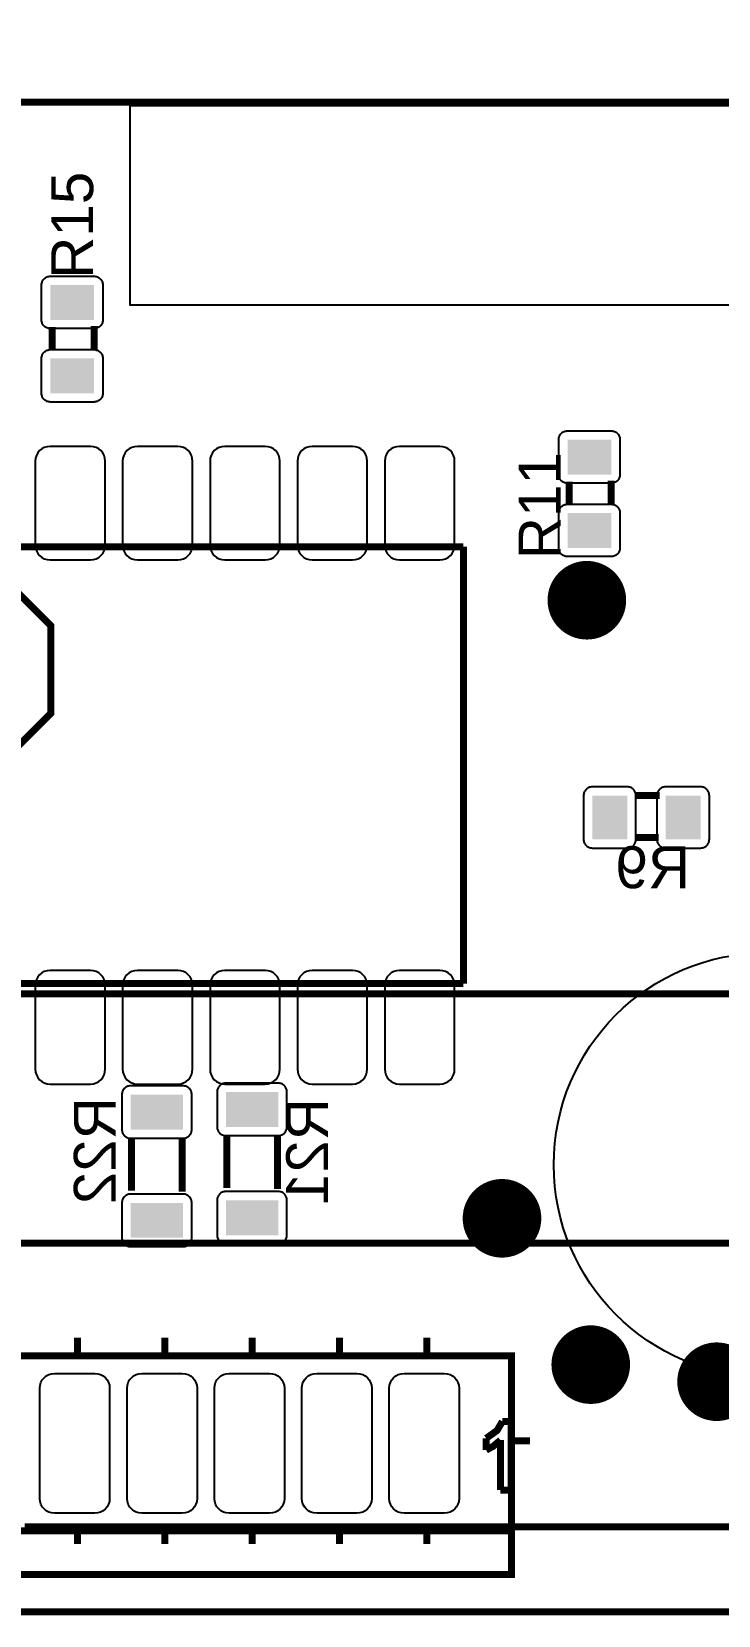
# Model space of a CAD drawing. Header units: inches. Extents: x -2.67 to 2.67, y -1.82 to 1.83.
# Drawn here: x -0.317 to 0.469, y -1.811 to 0.003 of the extents above; entities that cross this region are included whole.
import ezdxf

# ---------------------------------------------------------------- set-up
doc = ezdxf.new("R2010")
doc.units = ezdxf.units.IN
doc.layers.get('0').update_dxf_attribs({"linetype": 'CONTINUOUS'})

# ---------------------------------------------------------------- blocks, each defined once
blk = doc.blocks.new('RPAD')
blk.add_trace([(-0.5, -0.5), (-0.5, 0.5), (0.5, -0.5), (0.5, 0.5)])
blk = doc.blocks.new('EPAD')
at = {"const_width": 0.5}
blk.add_lwpolyline([(-0.25, 0, 1), (0.25, 0, 1)], format="xyb", close=True, dxfattribs=at)

msp = doc.modelspace()

# ---------------------------------------------------------------- linework, layer by layer
at = {"const_width": 0.008}
for points in [[(-2.669461, -1.806504), (2.669461, -1.806504), (2.669461, 1.669874), (-2.669461, 1.669874), (-2.669461, -1.806504)], [(-2.669461, -1.806504), (2.669461, -1.806504), (2.669461, 1.669874), (-2.669461, 1.669874), (-2.669461, -1.806504)], [(-2.669461, -1.806504), (2.669461, -1.806504), (2.669461, 1.669874), (-2.669461, 1.669874), (-2.669461, -1.806504)], [(-1.177335, -0.078157), (0.885657, -0.078157), (0.885657, 0.992709), (-1.177335, 0.992709), (-1.177335, -0.078157)], [(-1.177335, -0.078157), (0.885657, -0.078157), (0.885657, 0.992709), (-1.177335, 0.992709), (-1.177335, -0.078157)], [(-1.177335, -0.078157), (0.885657, -0.078157), (0.885657, 0.992709), (-1.177335, 0.992709), (-1.177335, -0.078157)], [(-1.882382, 0.397031), (-1.882382, -1.059661), (-1.881598, -1.067711), (-1.879344, -1.075156), (-1.871002, -1.087651), (-1.858506, -1.095994), (-1.851062, -1.098248), (-1.843012, -1.099031), (0.873524, -1.099031)], [(-1.882382, 0.397031), (-1.882382, -1.059661), (-1.881598, -1.067711), (-1.879344, -1.075156), (-1.871002, -1.087651), (-1.858506, -1.095994), (-1.851062, -1.098248), (-1.843012, -1.099031), (0.873524, -1.099031)], [(-1.882382, 0.397031), (-1.882382, -1.059661), (-1.881598, -1.067711), (-1.879344, -1.075156), (-1.871002, -1.087651), (-1.858506, -1.095994), (-1.851062, -1.098248), (-1.843012, -1.099031), (0.873524, -1.099031)], [(-0.293382, -0.362441), (-0.293382, -0.335441)], [(-0.293382, -0.362441), (-0.293382, -0.335441)], [(-0.293382, -0.362441), (-0.293382, -0.335441)], [(-0.245382, -0.362441), (-0.245382, -0.334441)], [(-0.245382, -0.362441), (-0.245382, -0.334441)], [(-0.245382, -0.362441), (-0.245382, -0.334441)], [(0.346618, -0.539441), (0.346618, -0.511441)], [(0.346618, -0.539441), (0.346618, -0.511441)], [(0.346618, -0.539441), (0.346618, -0.511441)], [(0.298618, -0.539441), (0.298618, -0.512441)], [(0.298618, -0.539441), (0.298618, -0.512441)], [(0.298618, -0.539441), (0.298618, -0.512441)], [(-1.82261, -0.587213), (0.17739, -0.587213)], [(-1.82261, -0.587213), (0.17739, -0.587213)], [(-1.82261, -0.587213), (0.17739, -0.587213)], [(0.17739, -1.087213), (0.17739, -0.587213)], [(0.17739, -1.087213), (0.17739, -0.587213)], [(0.17739, -1.087213), (0.17739, -0.587213)], [(-0.344657, -0.627764), (-0.644657, -0.627764), (-0.694657, -0.677764), (-0.694657, -0.777764), (-0.644657, -0.827764), (-0.344657, -0.827764), (-0.294657, -0.777764), (-0.294657, -0.677764), (-0.344657, -0.627764)], [(-0.344657, -0.627764), (-0.644657, -0.627764), (-0.694657, -0.677764), (-0.694657, -0.777764), (-0.644657, -0.827764), (-0.344657, -0.827764), (-0.294657, -0.777764), (-0.294657, -0.677764), (-0.344657, -0.627764)], [(-0.344657, -0.627764), (-0.644657, -0.627764), (-0.694657, -0.677764), (-0.694657, -0.777764), (-0.644657, -0.827764), (-0.344657, -0.827764), (-0.294657, -0.777764), (-0.294657, -0.677764), (-0.344657, -0.627764)], [(0.373965, -0.872055), (0.401965, -0.872055)], [(0.373965, -0.872055), (0.401965, -0.872055)], [(0.373965, -0.872055), (0.401965, -0.872055)], [(0.373965, -0.920055), (0.400965, -0.920055)], [(0.373965, -0.920055), (0.400965, -0.920055)], [(0.373965, -0.920055), (0.400965, -0.920055)], [(-1.82261, -1.087213), (0.17739, -1.087213)], [(-1.82261, -1.087213), (0.17739, -1.087213)], [(-1.82261, -1.087213), (0.17739, -1.087213)], [(-0.2025, -1.324315), (-0.2025, -1.265315)], [(-0.2025, -1.324315), (-0.2025, -1.265315)], [(-0.2025, -1.324315), (-0.2025, -1.265315)], [(-0.1445, -1.325315), (-0.1445, -1.265315)], [(-0.1445, -1.325315), (-0.1445, -1.265315)], [(-0.1445, -1.325315), (-0.1445, -1.265315)], [(-0.0935, -1.321315), (-0.0935, -1.262315)], [(-0.0935, -1.321315), (-0.0935, -1.262315)], [(-0.0935, -1.321315), (-0.0935, -1.262315)], [(-0.0355, -1.322315), (-0.0355, -1.262315)], [(-0.0355, -1.322315), (-0.0355, -1.262315)], [(-0.0355, -1.322315), (-0.0355, -1.262315)], [(-2.197343, -1.384465), (1.227854, -1.384465)], [(-2.197343, -1.384465), (1.227854, -1.384465)], [(-2.197343, -1.384465), (1.227854, -1.384465)], [(-0.264272, -1.512417), (-0.264272, -1.492732)], [(-0.264272, -1.512417), (-0.264272, -1.492732)], [(-0.264272, -1.512417), (-0.264272, -1.492732)], [(-0.164272, -1.512417), (-0.164272, -1.492732)], [(-0.164272, -1.512417), (-0.164272, -1.492732)], [(-0.164272, -1.512417), (-0.164272, -1.492732)], [(-0.064272, -1.512417), (-0.064272, -1.492732)], [(-0.064272, -1.512417), (-0.064272, -1.492732)], [(-0.064272, -1.512417), (-0.064272, -1.492732)], [(0.035728, -1.512417), (0.035728, -1.492732)], [(0.035728, -1.512417), (0.035728, -1.492732)], [(0.035728, -1.512417), (0.035728, -1.492732)], [(0.135728, -1.512417), (0.135728, -1.492732)], [(0.135728, -1.512417), (0.135728, -1.492732)], [(0.135728, -1.512417), (0.135728, -1.492732)], [(-1.867508, -1.763591), (0.232492, -1.763591), (0.232492, -1.513591), (-1.867508, -1.513591), (-1.867508, -1.763591)], [(-1.867508, -1.763591), (0.232492, -1.763591), (0.232492, -1.513591), (-1.867508, -1.513591), (-1.867508, -1.763591)], [(-1.867508, -1.763591), (0.232492, -1.763591), (0.232492, -1.513591), (-1.867508, -1.513591), (-1.867508, -1.763591)], [(0.203519, -1.607874), (0.215983, -1.59887), (0.222069, -1.588444)], [(0.203519, -1.607874), (0.215983, -1.59887), (0.222069, -1.588444)], [(0.203519, -1.607874), (0.215983, -1.59887), (0.222069, -1.588444)], [(0.222069, -1.588444), (0.232151, -1.588444)], [(0.222069, -1.588444), (0.232151, -1.588444)], [(0.222069, -1.588444), (0.232151, -1.588444)], [(0.232151, -1.588444), (0.232151, -1.667185)], [(0.232151, -1.588444), (0.232151, -1.667185)], [(0.232151, -1.588444), (0.232151, -1.667185)], [(0.203519, -1.621168), (0.203519, -1.607874)], [(0.203519, -1.621168), (0.203519, -1.607874)], [(0.203519, -1.621168), (0.203519, -1.607874)], [(0.21988, -1.609919), (0.21135, -1.61716), (0.203519, -1.621168)], [(0.21988, -1.609919), (0.21135, -1.61716), (0.203519, -1.621168)], [(0.21988, -1.609919), (0.21135, -1.61716), (0.203519, -1.621168)], [(0.21988, -1.667185), (0.21988, -1.609919)], [(0.21988, -1.667185), (0.21988, -1.609919)], [(0.21988, -1.667185), (0.21988, -1.609919)], [(0.234154, -1.610843), (0.253839, -1.610843)], [(0.234154, -1.610843), (0.253839, -1.610843)], [(0.234154, -1.610843), (0.253839, -1.610843)], [(0.232151, -1.667185), (0.21988, -1.667185)], [(0.232151, -1.667185), (0.21988, -1.667185)], [(0.232151, -1.667185), (0.21988, -1.667185)], [(0.232492, -1.713591), (-1.867508, -1.713591)], [(0.232492, -1.713591), (-1.867508, -1.713591)], [(0.232492, -1.713591), (-1.867508, -1.713591)], [(-0.324902, -1.709268), (-0.303642, -1.709268)], [(-0.324902, -1.709268), (-0.303642, -1.709268)], [(-0.324902, -1.709268), (-0.303642, -1.709268)], [(-0.303642, -1.709268), (-0.224902, -1.709268)], [(-0.303642, -1.709268), (-0.224902, -1.709268)], [(-0.303642, -1.709268), (-0.224902, -1.709268)], [(-0.264272, -1.709268), (-0.264272, -1.728953)], [(-0.264272, -1.709268), (-0.264272, -1.728953)], [(-0.264272, -1.709268), (-0.264272, -1.728953)], [(-0.224902, -1.709268), (-0.203642, -1.709268)], [(-0.224902, -1.709268), (-0.203642, -1.709268)], [(-0.224902, -1.709268), (-0.203642, -1.709268)], [(-0.203642, -1.709268), (-0.124902, -1.709268)], [(-0.203642, -1.709268), (-0.124902, -1.709268)], [(-0.203642, -1.709268), (-0.124902, -1.709268)], [(-0.164272, -1.709268), (-0.164272, -1.728953)], [(-0.164272, -1.709268), (-0.164272, -1.728953)], [(-0.164272, -1.709268), (-0.164272, -1.728953)], [(-0.124902, -1.709268), (-0.103642, -1.709268)], [(-0.124902, -1.709268), (-0.103642, -1.709268)], [(-0.124902, -1.709268), (-0.103642, -1.709268)], [(-0.103642, -1.709268), (-0.024902, -1.709268)], [(-0.103642, -1.709268), (-0.024902, -1.709268)], [(-0.103642, -1.709268), (-0.024902, -1.709268)], [(-0.064272, -1.709268), (-0.064272, -1.728953)], [(-0.064272, -1.709268), (-0.064272, -1.728953)], [(-0.064272, -1.709268), (-0.064272, -1.728953)], [(-0.024902, -1.709268), (-0.003642, -1.709268)], [(-0.024902, -1.709268), (-0.003642, -1.709268)], [(-0.024902, -1.709268), (-0.003642, -1.709268)], [(-0.003642, -1.709268), (0.075098, -1.709268)], [(-0.003642, -1.709268), (0.075098, -1.709268)], [(-0.003642, -1.709268), (0.075098, -1.709268)], [(0.035728, -1.709268), (0.035728, -1.728953)], [(0.035728, -1.709268), (0.035728, -1.728953)], [(0.035728, -1.709268), (0.035728, -1.728953)], [(0.075098, -1.709268), (0.096358, -1.709268)], [(0.075098, -1.709268), (0.096358, -1.709268)], [(0.075098, -1.709268), (0.096358, -1.709268)], [(0.096358, -1.709268), (0.175098, -1.709268)], [(0.096358, -1.709268), (0.175098, -1.709268)], [(0.096358, -1.709268), (0.175098, -1.709268)], [(0.135728, -1.709268), (0.135728, -1.728953)], [(0.135728, -1.709268), (0.135728, -1.728953)], [(0.135728, -1.709268), (0.135728, -1.728953)], [(0.175098, -1.709268), (1.345965, -1.709268)], [(0.175098, -1.709268), (1.345965, -1.709268)], [(0.175098, -1.709268), (1.345965, -1.709268)]]:
    msp.add_lwpolyline(points, dxfattribs=at)
msp.add_lwpolyline([(0.855375, -0.310522), (-0.203972, -0.310522), (-0.203972, -0.081821), (0.855375, -0.081821), (0.855375, -0.310522)])
for points in [[(-0.305382, -0.327441), (-0.305382, -0.287441), (-0.305332, -0.286402), (-0.305183, -0.285396), (-0.304941, -0.28443), (-0.304611, -0.283506), (-0.304196, -0.282629), (-0.303701, -0.281805), (-0.303132, -0.281037), (-0.302492, -0.280331), (-0.301785, -0.279691), (-0.301018, -0.279122), (-0.300194, -0.278628), (-0.299318, -0.278213), (-0.298394, -0.277882), (-0.297427, -0.27764), (-0.296422, -0.277491), (-0.295382, -0.277441), (-0.245382, -0.277441), (-0.244343, -0.277491), (-0.243338, -0.27764), (-0.242371, -0.277882), (-0.241447, -0.278213), (-0.24057, -0.278628), (-0.239746, -0.279122), (-0.238979, -0.279691), (-0.238273, -0.280331), (-0.237633, -0.281037), (-0.237063, -0.281805), (-0.236569, -0.282629), (-0.236154, -0.283506), (-0.235823, -0.28443), (-0.235581, -0.285396), (-0.235433, -0.286402), (-0.235382, -0.287441), (-0.235382, -0.327441), (-0.235433, -0.32848), (-0.235581, -0.329485), (-0.235823, -0.330452), (-0.236154, -0.331376), (-0.236569, -0.332253), (-0.237063, -0.333077), (-0.237633, -0.333844), (-0.238273, -0.33455), (-0.238979, -0.335191), (-0.239746, -0.33576), (-0.24057, -0.336254), (-0.241447, -0.336669), (-0.242371, -0.337), (-0.243338, -0.337242), (-0.244343, -0.337391), (-0.245382, -0.337441), (-0.295382, -0.337441), (-0.296422, -0.337391), (-0.297427, -0.337242), (-0.298394, -0.337), (-0.299318, -0.336669), (-0.300194, -0.336254), (-0.301018, -0.33576), (-0.301785, -0.335191), (-0.302492, -0.33455), (-0.303132, -0.333844), (-0.303701, -0.333077), (-0.304196, -0.332253), (-0.304611, -0.331376), (-0.304941, -0.330452), (-0.305183, -0.329485), (-0.305332, -0.32848), (-0.305382, -0.327441)], [(-0.305382, -0.411441), (-0.305382, -0.371441), (-0.305332, -0.370402), (-0.305183, -0.369396), (-0.304941, -0.36843), (-0.304611, -0.367506), (-0.304196, -0.366629), (-0.303701, -0.365805), (-0.303132, -0.365037), (-0.302492, -0.364331), (-0.301785, -0.363691), (-0.301018, -0.363122), (-0.300194, -0.362628), (-0.299318, -0.362213), (-0.298394, -0.361882), (-0.297427, -0.36164), (-0.296422, -0.361491), (-0.295382, -0.361441), (-0.245382, -0.361441), (-0.244343, -0.361491), (-0.243338, -0.36164), (-0.242371, -0.361882), (-0.241447, -0.362213), (-0.24057, -0.362628), (-0.239746, -0.363122), (-0.238979, -0.363691), (-0.238273, -0.364331), (-0.237633, -0.365037), (-0.237063, -0.365805), (-0.236569, -0.366629), (-0.236154, -0.367506), (-0.235823, -0.36843), (-0.235581, -0.369396), (-0.235433, -0.370402), (-0.235382, -0.371441), (-0.235382, -0.411441), (-0.235433, -0.41248), (-0.235581, -0.413485), (-0.235823, -0.414452), (-0.236154, -0.415376), (-0.236569, -0.416253), (-0.237063, -0.417077), (-0.237633, -0.417844), (-0.238273, -0.41855), (-0.238979, -0.419191), (-0.239746, -0.41976), (-0.24057, -0.420254), (-0.241447, -0.420669), (-0.242371, -0.421), (-0.243338, -0.421242), (-0.244343, -0.421391), (-0.245382, -0.421441), (-0.295382, -0.421441), (-0.296422, -0.421391), (-0.297427, -0.421242), (-0.298394, -0.421), (-0.299318, -0.420669), (-0.300194, -0.420254), (-0.301018, -0.41976), (-0.301785, -0.419191), (-0.302492, -0.41855), (-0.303132, -0.417844), (-0.303701, -0.417077), (-0.304196, -0.416253), (-0.304611, -0.415376), (-0.304941, -0.414452), (-0.305183, -0.413485), (-0.305332, -0.41248), (-0.305382, -0.411441)], [(0.286618, -0.504441), (0.286618, -0.464441), (0.286668, -0.463402), (0.286817, -0.462396), (0.287059, -0.46143), (0.287389, -0.460506), (0.287804, -0.459629), (0.288299, -0.458805), (0.288868, -0.458037), (0.289508, -0.457331), (0.290215, -0.456691), (0.290982, -0.456122), (0.291806, -0.455628), (0.292682, -0.455213), (0.293606, -0.454882), (0.294573, -0.45464), (0.295578, -0.454491), (0.296618, -0.454441), (0.346618, -0.454441), (0.347657, -0.454491), (0.348662, -0.45464), (0.349629, -0.454882), (0.350553, -0.455213), (0.35143, -0.455628), (0.352254, -0.456122), (0.353021, -0.456691), (0.353727, -0.457331), (0.354367, -0.458037), (0.354937, -0.458805), (0.355431, -0.459629), (0.355846, -0.460506), (0.356177, -0.46143), (0.356419, -0.462396), (0.356567, -0.463402), (0.356618, -0.464441), (0.356618, -0.504441), (0.356567, -0.50548), (0.356419, -0.506485), (0.356177, -0.507452), (0.355846, -0.508376), (0.355431, -0.509253), (0.354937, -0.510077), (0.354367, -0.510844), (0.353727, -0.51155), (0.353021, -0.512191), (0.352254, -0.51276), (0.35143, -0.513254), (0.350553, -0.513669), (0.349629, -0.514), (0.348662, -0.514242), (0.347657, -0.514391), (0.346618, -0.514441), (0.296618, -0.514441), (0.295578, -0.514391), (0.294573, -0.514242), (0.293606, -0.514), (0.292682, -0.513669), (0.291806, -0.513254), (0.290982, -0.51276), (0.290215, -0.512191), (0.289508, -0.51155), (0.288868, -0.510844), (0.288299, -0.510077), (0.287804, -0.509253), (0.287389, -0.508376), (0.287059, -0.507452), (0.286817, -0.506485), (0.286668, -0.50548), (0.286618, -0.504441)], [(-0.29561, -0.602213), (-0.24961, -0.602213), (-0.246134, -0.601874), (-0.24292, -0.600901), (-0.240029, -0.599355), (-0.237524, -0.597298), (-0.235468, -0.594794), (-0.233922, -0.591903), (-0.232948, -0.588689), (-0.23261, -0.585213), (-0.23261, -0.489213), (-0.232948, -0.485737), (-0.233922, -0.482522), (-0.235468, -0.479631), (-0.237524, -0.477127), (-0.240029, -0.47507), (-0.24292, -0.473524), (-0.246134, -0.472551), (-0.24961, -0.472213), (-0.29561, -0.472213), (-0.299086, -0.472551), (-0.3023, -0.473524), (-0.305191, -0.47507), (-0.307696, -0.477127), (-0.309753, -0.479631), (-0.311299, -0.482522), (-0.312272, -0.485737), (-0.31261, -0.489213), (-0.31261, -0.585213), (-0.312272, -0.588689), (-0.311299, -0.591903), (-0.309753, -0.594794), (-0.307696, -0.597298), (-0.305191, -0.599355), (-0.3023, -0.600901), (-0.299086, -0.601874), (-0.29561, -0.602213)], [(-0.19561, -0.602213), (-0.14961, -0.602213), (-0.146134, -0.601874), (-0.14292, -0.600901), (-0.140029, -0.599355), (-0.137524, -0.597298), (-0.135468, -0.594794), (-0.133922, -0.591903), (-0.132948, -0.588689), (-0.13261, -0.585213), (-0.13261, -0.489213), (-0.132948, -0.485737), (-0.133922, -0.482522), (-0.135468, -0.479631), (-0.137524, -0.477127), (-0.140029, -0.47507), (-0.14292, -0.473524), (-0.146134, -0.472551), (-0.14961, -0.472213), (-0.19561, -0.472213), (-0.199086, -0.472551), (-0.2023, -0.473524), (-0.205191, -0.47507), (-0.207696, -0.477127), (-0.209753, -0.479631), (-0.211299, -0.482522), (-0.212272, -0.485737), (-0.21261, -0.489213), (-0.21261, -0.585213), (-0.212272, -0.588689), (-0.211299, -0.591903), (-0.209753, -0.594794), (-0.207696, -0.597298), (-0.205191, -0.599355), (-0.2023, -0.600901), (-0.199086, -0.601874), (-0.19561, -0.602213)], [(-0.09561, -0.602213), (-0.04961, -0.602213), (-0.046134, -0.601874), (-0.04292, -0.600901), (-0.040029, -0.599355), (-0.037524, -0.597298), (-0.035468, -0.594794), (-0.033922, -0.591903), (-0.032948, -0.588689), (-0.03261, -0.585213), (-0.03261, -0.489213), (-0.032948, -0.485737), (-0.033922, -0.482522), (-0.035468, -0.479631), (-0.037524, -0.477127), (-0.040029, -0.47507), (-0.04292, -0.473524), (-0.046134, -0.472551), (-0.04961, -0.472213), (-0.09561, -0.472213), (-0.099086, -0.472551), (-0.1023, -0.473524), (-0.105191, -0.47507), (-0.107696, -0.477127), (-0.109753, -0.479631), (-0.111299, -0.482522), (-0.112272, -0.485737), (-0.11261, -0.489213), (-0.11261, -0.585213), (-0.112272, -0.588689), (-0.111299, -0.591903), (-0.109753, -0.594794), (-0.107696, -0.597298), (-0.105191, -0.599355), (-0.1023, -0.600901), (-0.099086, -0.601874), (-0.09561, -0.602213)], [(0.00439, -0.602213), (0.05039, -0.602213), (0.053866, -0.601874), (0.05708, -0.600901), (0.059971, -0.599355), (0.062476, -0.597298), (0.064532, -0.594794), (0.066078, -0.591903), (0.067052, -0.588689), (0.06739, -0.585213), (0.06739, -0.489213), (0.067052, -0.485737), (0.066078, -0.482522), (0.064532, -0.479631), (0.062476, -0.477127), (0.059971, -0.47507), (0.05708, -0.473524), (0.053866, -0.472551), (0.05039, -0.472213), (0.00439, -0.472213), (0.000914, -0.472551), (-0.0023, -0.473524), (-0.005191, -0.47507), (-0.007696, -0.477127), (-0.009753, -0.479631), (-0.011299, -0.482522), (-0.012272, -0.485737), (-0.01261, -0.489213), (-0.01261, -0.585213), (-0.012272, -0.588689), (-0.011299, -0.591903), (-0.009753, -0.594794), (-0.007696, -0.597298), (-0.005191, -0.599355), (-0.0023, -0.600901), (0.000914, -0.601874), (0.00439, -0.602213)], [(0.10439, -0.602213), (0.15039, -0.602213), (0.153866, -0.601874), (0.15708, -0.600901), (0.159971, -0.599355), (0.162476, -0.597298), (0.164532, -0.594794), (0.166078, -0.591903), (0.167052, -0.588689), (0.16739, -0.585213), (0.16739, -0.489213), (0.167052, -0.485737), (0.166078, -0.482522), (0.164532, -0.479631), (0.162476, -0.477127), (0.159971, -0.47507), (0.15708, -0.473524), (0.153866, -0.472551), (0.15039, -0.472213), (0.10439, -0.472213), (0.100914, -0.472551), (0.0977, -0.473524), (0.094809, -0.47507), (0.092304, -0.477127), (0.090247, -0.479631), (0.088701, -0.482522), (0.087728, -0.485737), (0.08739, -0.489213), (0.08739, -0.585213), (0.087728, -0.588689), (0.088701, -0.591903), (0.090247, -0.594794), (0.092304, -0.597298), (0.094809, -0.599355), (0.0977, -0.600901), (0.100914, -0.601874), (0.10439, -0.602213)], [(0.286618, -0.588441), (0.286618, -0.548441), (0.286668, -0.547402), (0.286817, -0.546396), (0.287059, -0.54543), (0.287389, -0.544506), (0.287804, -0.543629), (0.288299, -0.542805), (0.288868, -0.542037), (0.289508, -0.541331), (0.290215, -0.540691), (0.290982, -0.540122), (0.291806, -0.539628), (0.292682, -0.539213), (0.293606, -0.538882), (0.294573, -0.53864), (0.295578, -0.538491), (0.296618, -0.538441), (0.346618, -0.538441), (0.347657, -0.538491), (0.348662, -0.53864), (0.349629, -0.538882), (0.350553, -0.539213), (0.35143, -0.539628), (0.352254, -0.540122), (0.353021, -0.540691), (0.353727, -0.541331), (0.354367, -0.542037), (0.354937, -0.542805), (0.355431, -0.543629), (0.355846, -0.544506), (0.356177, -0.54543), (0.356419, -0.546396), (0.356567, -0.547402), (0.356618, -0.548441), (0.356618, -0.588441), (0.356567, -0.58948), (0.356419, -0.590485), (0.356177, -0.591452), (0.355846, -0.592376), (0.355431, -0.593253), (0.354937, -0.594077), (0.354367, -0.594844), (0.353727, -0.59555), (0.353021, -0.596191), (0.352254, -0.59676), (0.35143, -0.597254), (0.350553, -0.597669), (0.349629, -0.598), (0.348662, -0.598242), (0.347657, -0.598391), (0.346618, -0.598441), (0.296618, -0.598441), (0.295578, -0.598391), (0.294573, -0.598242), (0.293606, -0.598), (0.292682, -0.597669), (0.291806, -0.597254), (0.290982, -0.59676), (0.290215, -0.596191), (0.289508, -0.59555), (0.288868, -0.594844), (0.288299, -0.594077), (0.287804, -0.593253), (0.287389, -0.592376), (0.287059, -0.591452), (0.286817, -0.590485), (0.286668, -0.58948), (0.286618, -0.588441)], [(0.324965, -0.932055), (0.364965, -0.932055), (0.366004, -0.932005), (0.367009, -0.931856), (0.367976, -0.931614), (0.3689, -0.931283), (0.369776, -0.930869), (0.3706, -0.930374), (0.371368, -0.929805), (0.372074, -0.929165), (0.372714, -0.928458), (0.373283, -0.927691), (0.373778, -0.926867), (0.374193, -0.925991), (0.374524, -0.925067), (0.374766, -0.9241), (0.374914, -0.923094), (0.374965, -0.922055), (0.374965, -0.872055), (0.374914, -0.871016), (0.374766, -0.870011), (0.374524, -0.869044), (0.374193, -0.86812), (0.373778, -0.867243), (0.373283, -0.866419), (0.372714, -0.865652), (0.372074, -0.864946), (0.371368, -0.864306), (0.3706, -0.863736), (0.369776, -0.863241), (0.3689, -0.862827), (0.367976, -0.862496), (0.367009, -0.862254), (0.366004, -0.862106), (0.364965, -0.862055), (0.324965, -0.862055), (0.323925, -0.862106), (0.32292, -0.862254), (0.321953, -0.862496), (0.321029, -0.862827), (0.320153, -0.863241), (0.319329, -0.863736), (0.318561, -0.864306), (0.317855, -0.864946), (0.317215, -0.865652), (0.316646, -0.866419), (0.316151, -0.867243), (0.315736, -0.86812), (0.315406, -0.869044), (0.315163, -0.870011), (0.315015, -0.871016), (0.314965, -0.872055), (0.314965, -0.922055), (0.315015, -0.923094), (0.315163, -0.9241), (0.315406, -0.925067), (0.315736, -0.925991), (0.316151, -0.926867), (0.316646, -0.927691), (0.317215, -0.928458), (0.317855, -0.929165), (0.318561, -0.929805), (0.319329, -0.930374), (0.320153, -0.930869), (0.321029, -0.931283), (0.321953, -0.931614), (0.32292, -0.931856), (0.323925, -0.932005), (0.324965, -0.932055)], [(0.408965, -0.932055), (0.448965, -0.932055), (0.450004, -0.932005), (0.451009, -0.931856), (0.451976, -0.931614), (0.4529, -0.931283), (0.453776, -0.930869), (0.4546, -0.930374), (0.455368, -0.929805), (0.456074, -0.929165), (0.456714, -0.928458), (0.457283, -0.927691), (0.457778, -0.926867), (0.458193, -0.925991), (0.458524, -0.925067), (0.458766, -0.9241), (0.458914, -0.923094), (0.458965, -0.922055), (0.458965, -0.872055), (0.458914, -0.871016), (0.458766, -0.870011), (0.458524, -0.869044), (0.458193, -0.86812), (0.457778, -0.867243), (0.457283, -0.866419), (0.456714, -0.865652), (0.456074, -0.864946), (0.455368, -0.864306), (0.4546, -0.863736), (0.453776, -0.863241), (0.4529, -0.862827), (0.451976, -0.862496), (0.451009, -0.862254), (0.450004, -0.862106), (0.448965, -0.862055), (0.408965, -0.862055), (0.407925, -0.862106), (0.40692, -0.862254), (0.405953, -0.862496), (0.405029, -0.862827), (0.404153, -0.863241), (0.403329, -0.863736), (0.402561, -0.864306), (0.401855, -0.864946), (0.401215, -0.865652), (0.400646, -0.866419), (0.400151, -0.867243), (0.399736, -0.86812), (0.399406, -0.869044), (0.399163, -0.870011), (0.399015, -0.871016), (0.398965, -0.872055), (0.398965, -0.922055), (0.399015, -0.923094), (0.399163, -0.9241), (0.399406, -0.925067), (0.399736, -0.925991), (0.400151, -0.926867), (0.400646, -0.927691), (0.401215, -0.928458), (0.401855, -0.929165), (0.402561, -0.929805), (0.403329, -0.930374), (0.404153, -0.930869), (0.405029, -0.931283), (0.405953, -0.931614), (0.40692, -0.931856), (0.407925, -0.932005), (0.408965, -0.932055)], [(-0.24961, -1.072213), (-0.29561, -1.072213), (-0.299086, -1.072551), (-0.3023, -1.073524), (-0.305191, -1.07507), (-0.307696, -1.077127), (-0.309753, -1.079631), (-0.311299, -1.082522), (-0.312272, -1.085737), (-0.31261, -1.089213), (-0.31261, -1.185213), (-0.312272, -1.188689), (-0.311299, -1.191903), (-0.309753, -1.194794), (-0.307696, -1.197298), (-0.305191, -1.199355), (-0.3023, -1.200901), (-0.299086, -1.201874), (-0.29561, -1.202213), (-0.24961, -1.202213), (-0.246134, -1.201874), (-0.24292, -1.200901), (-0.240029, -1.199355), (-0.237524, -1.197298), (-0.235468, -1.194794), (-0.233922, -1.191903), (-0.232948, -1.188689), (-0.23261, -1.185213), (-0.23261, -1.089213), (-0.232948, -1.085737), (-0.233922, -1.082522), (-0.235468, -1.079631), (-0.237524, -1.077127), (-0.240029, -1.07507), (-0.24292, -1.073524), (-0.246134, -1.072551), (-0.24961, -1.072213)], [(-0.14961, -1.072213), (-0.19561, -1.072213), (-0.199086, -1.072551), (-0.2023, -1.073524), (-0.205191, -1.07507), (-0.207696, -1.077127), (-0.209753, -1.079631), (-0.211299, -1.082522), (-0.212272, -1.085737), (-0.21261, -1.089213), (-0.21261, -1.185213), (-0.212272, -1.188689), (-0.211299, -1.191903), (-0.209753, -1.194794), (-0.207696, -1.197298), (-0.205191, -1.199355), (-0.2023, -1.200901), (-0.199086, -1.201874), (-0.19561, -1.202213), (-0.14961, -1.202213), (-0.146134, -1.201874), (-0.14292, -1.200901), (-0.140029, -1.199355), (-0.137524, -1.197298), (-0.135468, -1.194794), (-0.133922, -1.191903), (-0.132948, -1.188689), (-0.13261, -1.185213), (-0.13261, -1.089213), (-0.132948, -1.085737), (-0.133922, -1.082522), (-0.135468, -1.079631), (-0.137524, -1.077127), (-0.140029, -1.07507), (-0.14292, -1.073524), (-0.146134, -1.072551), (-0.14961, -1.072213)], [(-0.04961, -1.072213), (-0.09561, -1.072213), (-0.099086, -1.072551), (-0.1023, -1.073524), (-0.105191, -1.07507), (-0.107696, -1.077127), (-0.109753, -1.079631), (-0.111299, -1.082522), (-0.112272, -1.085737), (-0.11261, -1.089213), (-0.11261, -1.185213), (-0.112272, -1.188689), (-0.111299, -1.191903), (-0.109753, -1.194794), (-0.107696, -1.197298), (-0.105191, -1.199355), (-0.1023, -1.200901), (-0.099086, -1.201874), (-0.09561, -1.202213), (-0.04961, -1.202213), (-0.046134, -1.201874), (-0.04292, -1.200901), (-0.040029, -1.199355), (-0.037524, -1.197298), (-0.035468, -1.194794), (-0.033922, -1.191903), (-0.032948, -1.188689), (-0.03261, -1.185213), (-0.03261, -1.089213), (-0.032948, -1.085737), (-0.033922, -1.082522), (-0.035468, -1.079631), (-0.037524, -1.077127), (-0.040029, -1.07507), (-0.04292, -1.073524), (-0.046134, -1.072551), (-0.04961, -1.072213)], [(0.05039, -1.072213), (0.00439, -1.072213), (0.000914, -1.072551), (-0.0023, -1.073524), (-0.005191, -1.07507), (-0.007696, -1.077127), (-0.009753, -1.079631), (-0.011299, -1.082522), (-0.012272, -1.085737), (-0.01261, -1.089213), (-0.01261, -1.185213), (-0.012272, -1.188689), (-0.011299, -1.191903), (-0.009753, -1.194794), (-0.007696, -1.197298), (-0.005191, -1.199355), (-0.0023, -1.200901), (0.000914, -1.201874), (0.00439, -1.202213), (0.05039, -1.202213), (0.053866, -1.201874), (0.05708, -1.200901), (0.059971, -1.199355), (0.062476, -1.197298), (0.064532, -1.194794), (0.066078, -1.191903), (0.067052, -1.188689), (0.06739, -1.185213), (0.06739, -1.089213), (0.067052, -1.085737), (0.066078, -1.082522), (0.064532, -1.079631), (0.062476, -1.077127), (0.059971, -1.07507), (0.05708, -1.073524), (0.053866, -1.072551), (0.05039, -1.072213)], [(0.15039, -1.072213), (0.10439, -1.072213), (0.100914, -1.072551), (0.0977, -1.073524), (0.094809, -1.07507), (0.092304, -1.077127), (0.090247, -1.079631), (0.088701, -1.082522), (0.087728, -1.085737), (0.08739, -1.089213), (0.08739, -1.185213), (0.087728, -1.188689), (0.088701, -1.191903), (0.090247, -1.194794), (0.092304, -1.197298), (0.094809, -1.199355), (0.0977, -1.200901), (0.100914, -1.201874), (0.10439, -1.202213), (0.15039, -1.202213), (0.153866, -1.201874), (0.15708, -1.200901), (0.159971, -1.199355), (0.162476, -1.197298), (0.164532, -1.194794), (0.166078, -1.191903), (0.167052, -1.188689), (0.16739, -1.185213), (0.16739, -1.089213), (0.167052, -1.085737), (0.166078, -1.082522), (0.164532, -1.079631), (0.162476, -1.077127), (0.159971, -1.07507), (0.15708, -1.073524), (0.153866, -1.072551), (0.15039, -1.072213)], [(-0.1335, -1.254315), (-0.1335, -1.214315), (-0.133551, -1.213276), (-0.133699, -1.21227), (-0.133941, -1.211304), (-0.134272, -1.21038), (-0.134687, -1.209503), (-0.135181, -1.208679), (-0.135751, -1.207911), (-0.136391, -1.207206), (-0.137097, -1.206565), (-0.137865, -1.205996), (-0.138689, -1.205502), (-0.139565, -1.205087), (-0.140489, -1.204756), (-0.141456, -1.204514), (-0.142461, -1.204365), (-0.1435, -1.204315), (-0.2035, -1.204315), (-0.20454, -1.204365), (-0.205545, -1.204514), (-0.206512, -1.204756), (-0.207436, -1.205087), (-0.208312, -1.205502), (-0.209136, -1.205996), (-0.209904, -1.206565), (-0.21061, -1.207206), (-0.21125, -1.207911), (-0.211819, -1.208679), (-0.212314, -1.209503), (-0.212729, -1.21038), (-0.213059, -1.211304), (-0.213302, -1.21227), (-0.21345, -1.213276), (-0.2135, -1.214315), (-0.2135, -1.254315), (-0.21345, -1.255354), (-0.213302, -1.256359), (-0.213059, -1.257326), (-0.212729, -1.25825), (-0.212314, -1.259127), (-0.211819, -1.259951), (-0.21125, -1.260719), (-0.21061, -1.261424), (-0.209904, -1.262065), (-0.209136, -1.262634), (-0.208312, -1.263128), (-0.207436, -1.263543), (-0.206512, -1.263874), (-0.205545, -1.264116), (-0.20454, -1.264265), (-0.2035, -1.264315), (-0.1435, -1.264315), (-0.142461, -1.264265), (-0.141456, -1.264116), (-0.140489, -1.263874), (-0.139565, -1.263543), (-0.138689, -1.263128), (-0.137865, -1.262634), (-0.137097, -1.262065), (-0.136391, -1.261424), (-0.135751, -1.260719), (-0.135181, -1.259951), (-0.134687, -1.259127), (-0.134272, -1.25825), (-0.133941, -1.257326), (-0.133699, -1.256359), (-0.133551, -1.255354), (-0.1335, -1.254315)], [(-0.0245, -1.251315), (-0.0245, -1.211315), (-0.024551, -1.210276), (-0.024699, -1.20927), (-0.024941, -1.208304), (-0.025272, -1.20738), (-0.025687, -1.206503), (-0.026181, -1.205679), (-0.026751, -1.204911), (-0.027391, -1.204206), (-0.028097, -1.203565), (-0.028865, -1.202996), (-0.029689, -1.202502), (-0.030565, -1.202087), (-0.031489, -1.201756), (-0.032456, -1.201514), (-0.033461, -1.201365), (-0.0345, -1.201315), (-0.0945, -1.201315), (-0.09554, -1.201365), (-0.096545, -1.201514), (-0.097512, -1.201756), (-0.098436, -1.202087), (-0.099312, -1.202502), (-0.100136, -1.202996), (-0.100904, -1.203565), (-0.10161, -1.204206), (-0.10225, -1.204911), (-0.102819, -1.205679), (-0.103314, -1.206503), (-0.103729, -1.20738), (-0.104059, -1.208304), (-0.104302, -1.20927), (-0.10445, -1.210276), (-0.1045, -1.211315), (-0.1045, -1.251315), (-0.10445, -1.252354), (-0.104302, -1.253359), (-0.104059, -1.254326), (-0.103729, -1.25525), (-0.103314, -1.256127), (-0.102819, -1.256951), (-0.10225, -1.257719), (-0.10161, -1.258424), (-0.100904, -1.259065), (-0.100136, -1.259634), (-0.099312, -1.260128), (-0.098436, -1.260543), (-0.097512, -1.260874), (-0.096545, -1.261116), (-0.09554, -1.261265), (-0.0945, -1.261315), (-0.0345, -1.261315), (-0.033461, -1.261265), (-0.032456, -1.261116), (-0.031489, -1.260874), (-0.030565, -1.260543), (-0.029689, -1.260128), (-0.028865, -1.259634), (-0.028097, -1.259065), (-0.027391, -1.258424), (-0.026751, -1.257719), (-0.026181, -1.256951), (-0.025687, -1.256127), (-0.025272, -1.25525), (-0.024941, -1.254326), (-0.024699, -1.253359), (-0.024551, -1.252354), (-0.0245, -1.251315)], [(-0.1335, -1.378315), (-0.1335, -1.338315), (-0.133551, -1.337276), (-0.133699, -1.33627), (-0.133941, -1.335304), (-0.134272, -1.33438), (-0.134687, -1.333503), (-0.135181, -1.332679), (-0.135751, -1.331911), (-0.136391, -1.331206), (-0.137097, -1.330565), (-0.137865, -1.329996), (-0.138689, -1.329502), (-0.139565, -1.329087), (-0.140489, -1.328756), (-0.141456, -1.328514), (-0.142461, -1.328365), (-0.1435, -1.328315), (-0.2035, -1.328315), (-0.20454, -1.328365), (-0.205545, -1.328514), (-0.206512, -1.328756), (-0.207436, -1.329087), (-0.208312, -1.329502), (-0.209136, -1.329996), (-0.209904, -1.330565), (-0.21061, -1.331206), (-0.21125, -1.331911), (-0.211819, -1.332679), (-0.212314, -1.333503), (-0.212729, -1.33438), (-0.213059, -1.335304), (-0.213302, -1.33627), (-0.21345, -1.337276), (-0.2135, -1.338315), (-0.2135, -1.378315), (-0.21345, -1.379354), (-0.213302, -1.380359), (-0.213059, -1.381326), (-0.212729, -1.38225), (-0.212314, -1.383127), (-0.211819, -1.383951), (-0.21125, -1.384719), (-0.21061, -1.385424), (-0.209904, -1.386065), (-0.209136, -1.386634), (-0.208312, -1.387128), (-0.207436, -1.387543), (-0.206512, -1.387874), (-0.205545, -1.388116), (-0.20454, -1.388265), (-0.2035, -1.388315), (-0.1435, -1.388315), (-0.142461, -1.388265), (-0.141456, -1.388116), (-0.140489, -1.387874), (-0.139565, -1.387543), (-0.138689, -1.387128), (-0.137865, -1.386634), (-0.137097, -1.386065), (-0.136391, -1.385424), (-0.135751, -1.384719), (-0.135181, -1.383951), (-0.134687, -1.383127), (-0.134272, -1.38225), (-0.133941, -1.381326), (-0.133699, -1.380359), (-0.133551, -1.379354), (-0.1335, -1.378315)], [(-0.0245, -1.375315), (-0.0245, -1.335315), (-0.024551, -1.334276), (-0.024699, -1.33327), (-0.024941, -1.332304), (-0.025272, -1.33138), (-0.025687, -1.330503), (-0.026181, -1.329679), (-0.026751, -1.328911), (-0.027391, -1.328206), (-0.028097, -1.327565), (-0.028865, -1.326996), (-0.029689, -1.326502), (-0.030565, -1.326087), (-0.031489, -1.325756), (-0.032456, -1.325514), (-0.033461, -1.325365), (-0.0345, -1.325315), (-0.0945, -1.325315), (-0.09554, -1.325365), (-0.096545, -1.325514), (-0.097512, -1.325756), (-0.098436, -1.326087), (-0.099312, -1.326502), (-0.100136, -1.326996), (-0.100904, -1.327565), (-0.10161, -1.328206), (-0.10225, -1.328911), (-0.102819, -1.329679), (-0.103314, -1.330503), (-0.103729, -1.33138), (-0.104059, -1.332304), (-0.104302, -1.33327), (-0.10445, -1.334276), (-0.1045, -1.335315), (-0.1045, -1.375315), (-0.10445, -1.376354), (-0.104302, -1.377359), (-0.104059, -1.378326), (-0.103729, -1.37925), (-0.103314, -1.380127), (-0.102819, -1.380951), (-0.10225, -1.381719), (-0.10161, -1.382424), (-0.100904, -1.383065), (-0.100136, -1.383634), (-0.099312, -1.384128), (-0.098436, -1.384543), (-0.097512, -1.384874), (-0.096545, -1.385116), (-0.09554, -1.385265), (-0.0945, -1.385315), (-0.0345, -1.385315), (-0.033461, -1.385265), (-0.032456, -1.385116), (-0.031489, -1.384874), (-0.030565, -1.384543), (-0.029689, -1.384128), (-0.028865, -1.383634), (-0.028097, -1.383065), (-0.027391, -1.382424), (-0.026751, -1.381719), (-0.026181, -1.380951), (-0.025687, -1.380127), (-0.025272, -1.37925), (-0.024941, -1.378326), (-0.024699, -1.377359), (-0.024551, -1.376354), (-0.0245, -1.375315)], [(-0.244508, -1.693591), (-0.290508, -1.693591), (-0.293984, -1.693252), (-0.297198, -1.692279), (-0.300089, -1.690733), (-0.302594, -1.688676), (-0.30465, -1.686172), (-0.306196, -1.683281), (-0.30717, -1.680067), (-0.307508, -1.676591), (-0.307508, -1.550591), (-0.30717, -1.547115), (-0.306196, -1.5439), (-0.30465, -1.541009), (-0.302594, -1.538505), (-0.300089, -1.536448), (-0.297198, -1.534902), (-0.293984, -1.533929), (-0.290508, -1.533591), (-0.244508, -1.533591), (-0.241032, -1.533929), (-0.237818, -1.534902), (-0.234927, -1.536448), (-0.232422, -1.538505), (-0.230365, -1.541009), (-0.228819, -1.5439), (-0.227846, -1.547115), (-0.227508, -1.550591), (-0.227508, -1.676591), (-0.227846, -1.680067), (-0.228819, -1.683281), (-0.230365, -1.686172), (-0.232422, -1.688676), (-0.234927, -1.690733), (-0.237818, -1.692279), (-0.241032, -1.693252), (-0.244508, -1.693591)], [(-0.144508, -1.693591), (-0.190508, -1.693591), (-0.193984, -1.693252), (-0.197198, -1.692279), (-0.200089, -1.690733), (-0.202594, -1.688676), (-0.20465, -1.686172), (-0.206196, -1.683281), (-0.20717, -1.680067), (-0.207508, -1.676591), (-0.207508, -1.550591), (-0.20717, -1.547115), (-0.206196, -1.5439), (-0.20465, -1.541009), (-0.202594, -1.538505), (-0.200089, -1.536448), (-0.197198, -1.534902), (-0.193984, -1.533929), (-0.190508, -1.533591), (-0.144508, -1.533591), (-0.141032, -1.533929), (-0.137818, -1.534902), (-0.134927, -1.536448), (-0.132422, -1.538505), (-0.130365, -1.541009), (-0.128819, -1.5439), (-0.127846, -1.547115), (-0.127508, -1.550591), (-0.127508, -1.676591), (-0.127846, -1.680067), (-0.128819, -1.683281), (-0.130365, -1.686172), (-0.132422, -1.688676), (-0.134927, -1.690733), (-0.137818, -1.692279), (-0.141032, -1.693252), (-0.144508, -1.693591)], [(-0.044508, -1.693591), (-0.090508, -1.693591), (-0.093984, -1.693252), (-0.097198, -1.692279), (-0.100089, -1.690733), (-0.102594, -1.688676), (-0.10465, -1.686172), (-0.106196, -1.683281), (-0.10717, -1.680067), (-0.107508, -1.676591), (-0.107508, -1.550591), (-0.10717, -1.547115), (-0.106196, -1.5439), (-0.10465, -1.541009), (-0.102594, -1.538505), (-0.100089, -1.536448), (-0.097198, -1.534902), (-0.093984, -1.533929), (-0.090508, -1.533591), (-0.044508, -1.533591), (-0.041032, -1.533929), (-0.037818, -1.534902), (-0.034927, -1.536448), (-0.032422, -1.538505), (-0.030365, -1.541009), (-0.028819, -1.5439), (-0.027846, -1.547115), (-0.027508, -1.550591), (-0.027508, -1.676591), (-0.027846, -1.680067), (-0.028819, -1.683281), (-0.030365, -1.686172), (-0.032422, -1.688676), (-0.034927, -1.690733), (-0.037818, -1.692279), (-0.041032, -1.693252), (-0.044508, -1.693591)], [(0.055492, -1.693591), (0.009492, -1.693591), (0.006016, -1.693252), (0.002802, -1.692279), (-0.000089, -1.690733), (-0.002594, -1.688676), (-0.00465, -1.686172), (-0.006196, -1.683281), (-0.00717, -1.680067), (-0.007508, -1.676591), (-0.007508, -1.550591), (-0.00717, -1.547115), (-0.006196, -1.5439), (-0.00465, -1.541009), (-0.002594, -1.538505), (-0.000089, -1.536448), (0.002802, -1.534902), (0.006016, -1.533929), (0.009492, -1.533591), (0.055492, -1.533591), (0.058968, -1.533929), (0.062182, -1.534902), (0.065073, -1.536448), (0.067578, -1.538505), (0.069635, -1.541009), (0.071181, -1.5439), (0.072154, -1.547115), (0.072492, -1.550591), (0.072492, -1.676591), (0.072154, -1.680067), (0.071181, -1.683281), (0.069635, -1.686172), (0.067578, -1.688676), (0.065073, -1.690733), (0.062182, -1.692279), (0.058968, -1.693252), (0.055492, -1.693591)], [(0.155492, -1.693591), (0.109492, -1.693591), (0.106016, -1.693252), (0.102802, -1.692279), (0.099911, -1.690733), (0.097406, -1.688676), (0.09535, -1.686172), (0.093804, -1.683281), (0.09283, -1.680067), (0.092492, -1.676591), (0.092492, -1.550591), (0.09283, -1.547115), (0.093804, -1.5439), (0.09535, -1.541009), (0.097406, -1.538505), (0.099911, -1.536448), (0.102802, -1.534902), (0.106016, -1.533929), (0.109492, -1.533591), (0.155492, -1.533591), (0.158968, -1.533929), (0.162182, -1.534902), (0.165073, -1.536448), (0.167578, -1.538505), (0.169635, -1.541009), (0.171181, -1.5439), (0.172154, -1.547115), (0.172492, -1.550591), (0.172492, -1.676591), (0.172154, -1.680067), (0.171181, -1.683281), (0.169635, -1.686172), (0.167578, -1.688676), (0.165073, -1.690733), (0.162182, -1.692279), (0.158968, -1.693252), (0.155492, -1.693591)]]:
    msp.add_lwpolyline(points, close=True)
msp.add_circle((0.523453, -1.294693), 0.242565)
msp.add_circle((0.523453, -1.294693), 0.242565)
msp.add_circle((0.523453, -1.294693), 0.242565)

# ---------------------------------------------------------------- block references
at = {"xscale": 0.04}
for p, yscale, rotation in [((-0.270382, -0.307441), 0.05, 90), ((-0.270382, -0.391441), 0.05, 90), ((0.321618, -0.484441), 0.05, 90), ((0.321618, -0.568441), 0.05, 90), ((0.344965, -0.897055), 0.05, 180), ((0.428965, -0.897055), 0.05, 180), ((-0.1735, -1.234315), 0.06, -90), ((-0.0645, -1.231315), 0.06, -90), ((-0.1735, -1.358315), 0.06, -90), ((-0.0645, -1.355315), 0.06, -90)]:
    msp.add_blockref('RPAD', p, dxfattribs=dict(at, yscale=yscale, rotation=rotation))
at = {"xscale": 0.09, "yscale": 0.09}
for p in [(0.318736, -0.648375), (0.221604, -1.355986), (0.3232, -1.523499), (0.467233, -1.543046)]:
    msp.add_blockref('EPAD', p, dxfattribs=at)

# ---------------------------------------------------------------- texts
at = {"width": 1.041667}
for s, p in [('R15', (-0.246382, -0.280441)), ('R15', (-0.246382, -0.280441)), ('R15', (-0.246382, -0.280441)), ('R11', (0.288618, -0.601441)), ('R11', (0.288618, -0.601441)), ('R11', (0.288618, -0.601441))]:
    msp.add_text(s, height=0.048, rotation=90, dxfattribs=at).set_placement(p)
at = {"text_generation_flag": 2, "width": 1.041667}
msp.add_text('R9', height=0.048, dxfattribs=at).set_placement((0.436965, -0.978055))
msp.add_text('R9', height=0.048, dxfattribs=at).set_placement((0.436965, -0.978055))
msp.add_text('R9', height=0.048, dxfattribs=at).set_placement((0.436965, -0.978055))
for s, p in [('R22', (-0.2205, -1.217315)), ('R22', (-0.2205, -1.217315)), ('R22', (-0.2205, -1.217315)), ('R21', (0.0225, -1.218315)), ('R21', (0.0225, -1.218315)), ('R21', (0.0225, -1.218315))]:
    msp.add_text(s, height=0.048, rotation=90, dxfattribs=at).set_placement(p)

doc.saveas('drawing.dxf')
